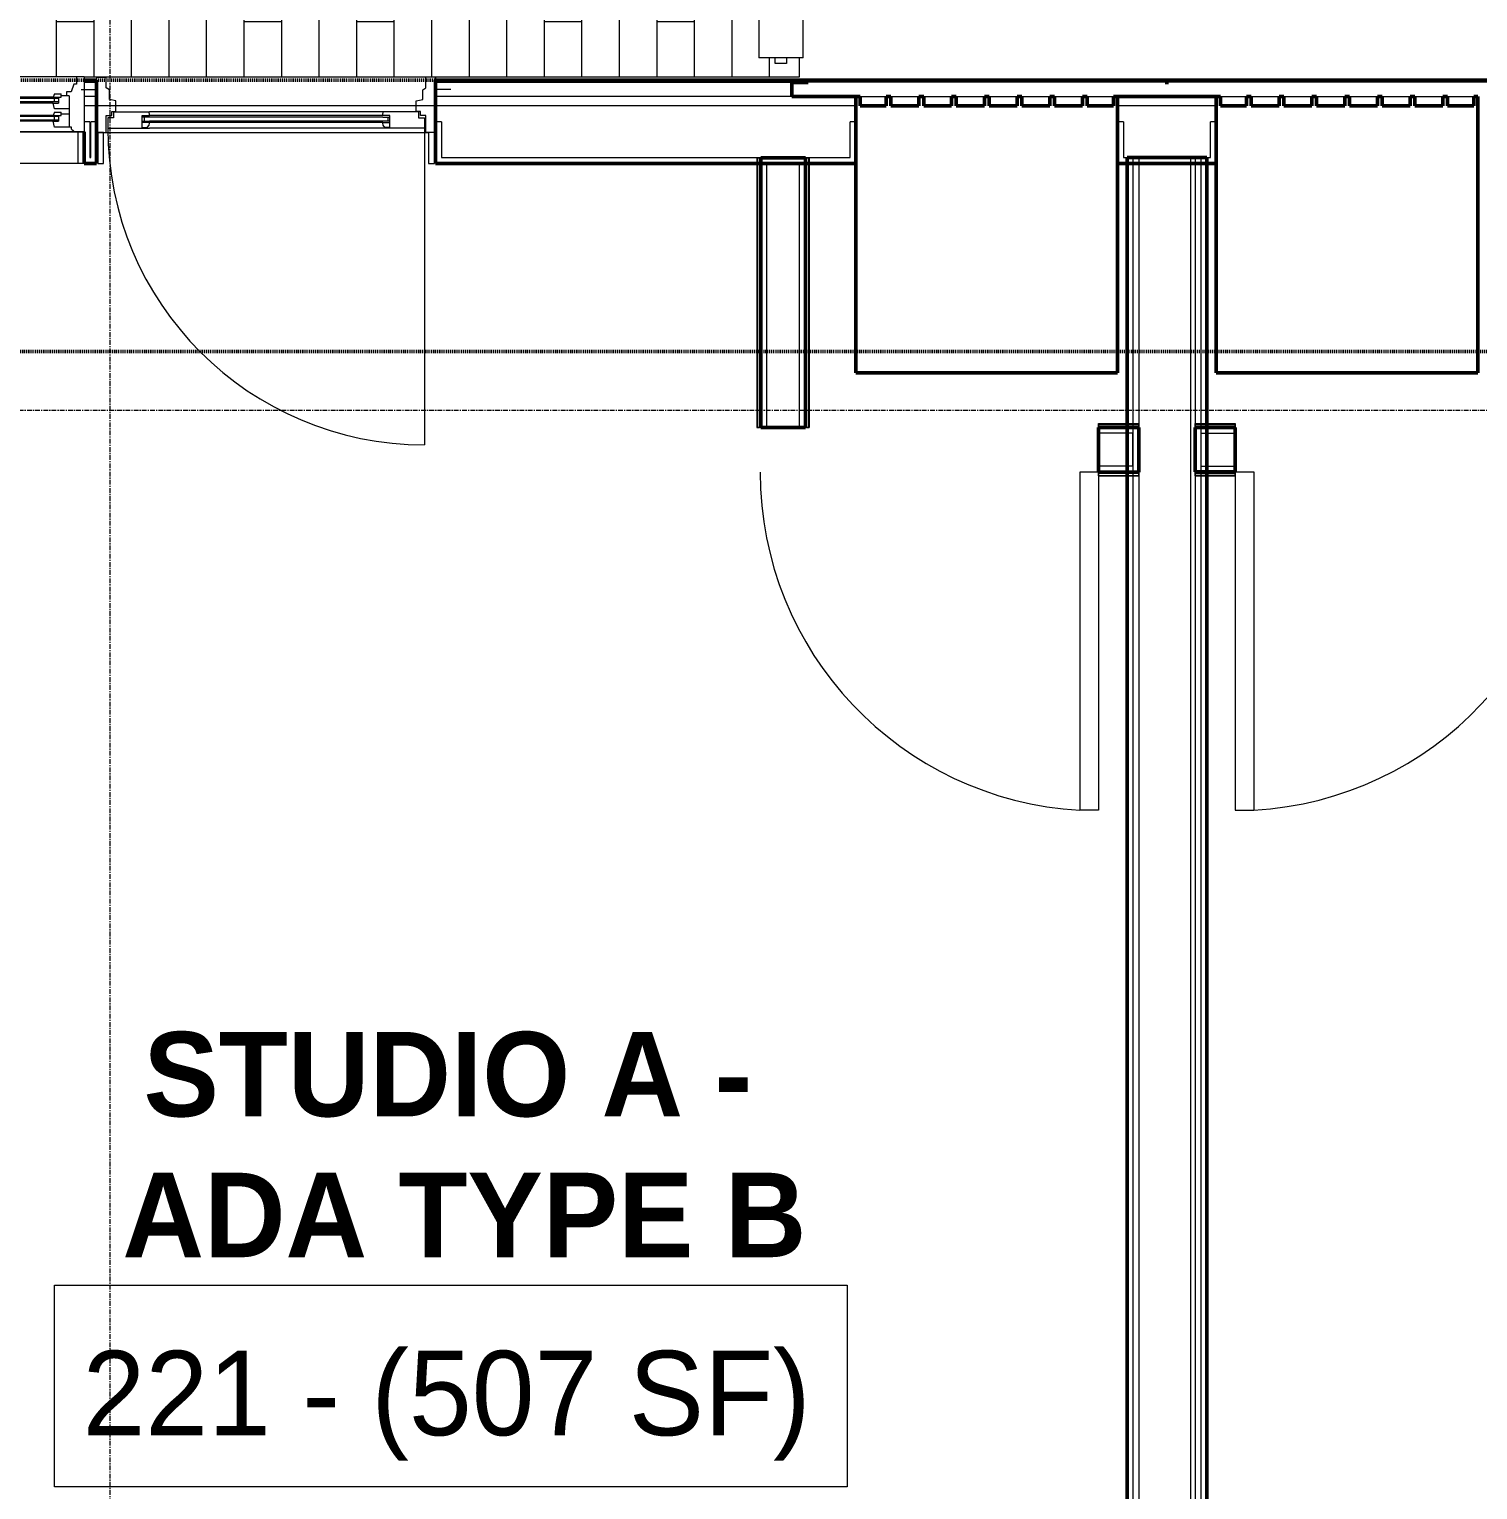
# Model space of a CAD drawing. Header units: inches. Extents: x -4235 to -464, y 9767 to 12344.
# Drawn here: x -2836 to -2681.6, y 10701.2 to 10856.8 of the extents above; entities that cross this region are included whole.
import ezdxf

# ---------------------------------------------------------------- set-up
doc = ezdxf.new("R2010")
doc.units = ezdxf.units.IN
doc.header["$MEASUREMENT"] = 0
doc.linetypes.add('Dash 1_16_', pattern=[0.125, 0.0625, -0.0625])
doc.linetypes.add('Grid Line 1_2_', pattern=[0.875, 0.5, -0.125, 0.125, -0.125])
for name, color, linetype, lineweight in [('0-1', 7, 'Continuous', 5), ('0-2', 254, 'Continuous', 9), ('A-AREA-IDEN', 2, 'Continuous', 9), ('A-DOOR-1', 7, 'Continuous', 9), ('A-DOOR-2', 130, 'Continuous', 20), ('A-DOOR-4', 31, 'Continuous', 9), ('A-DOOR-5', 31, 'Continuous', 20), ('A-DOOR-FRAM', 31, 'Continuous', 20), ('A-DOOR-FRAM-2', 31, 'Continuous', 9), ('A-DOOR-GLAZ', 31, 'Continuous', 9), ('A-FLOR-4', 192, 'Continuous', 9), ('A-FLOR-HRAL', 11, 'Continuous', 9), ('A-FLOR-PATT-1', 9, 'Continuous', 9), ('A-GENM', 5, 'Continuous', 9), ('A-GENM-5', 5, 'Continuous', 50), ('A-GLAZ-1', 151, 'Continuous', 9), ('A-GLAZ-2', 151, 'Continuous', 20), ('A-GLAZ-3', 151, 'Continuous', 50), ('A-WALL', 113, 'Continuous', 13), ('A-WALL-1', 250, 'Continuous', 50), ('A-WALL-2', 50, 'Continuous', 13), ('A-WALL-3', 10, 'Continuous', 9), ('A-WALL-4', 254, 'Continuous', 9), ('A-WALL-5', 7, 'Continuous', 9), ('A-WALL-6', 113, 'Continuous', 9), ('A-WALL-7', 113, 'Continuous', 50), ('C-PROP-LINE-1', 91, 'Dash 1_16_', 50), ('I-WALL-1', 250, 'Continuous', 50), ('I-WALL-2', 10, 'Continuous', 9), ('I-WALL-3', 254, 'Continuous', 9), ('S-GRID-1', 1, 'Grid Line 1_2_', 9)]:
    doc.layers.add(name, color=color, linetype=linetype, lineweight=lineweight)
doc.styles.add('Century Gothic', font='ufonts.com_century-gothic.ttf', dxfattribs={"height": 9})
doc.styles.add('Century Gothic_B', font='GOTHICB.TTF', dxfattribs={"height": 9})

# ---------------------------------------------------------------- blocks, each defined once
blk = doc.blocks.new('Basic Wall _ INT - W4BØF - _5_8 GYP - 2X4 WOOD_BATT_ - 5_8 GYP_ - ___-2688591-BACKGROUND - 2ND FLOOR')
at = {"layer": 'A-WALL-3'}
for p, q in [((-2753.23, 10843.13), (-2753.25, 10843.13)), ((-2753.25, 10842.51), (-2753.25, 10843.13)), ((-2753.05, 10843.13), (-2753.11, 10843.13)), ((-2752.9, 10843.13), (-2753.04, 10843.13)), ((-2752.84, 10843.13), (-2752.9, 10843.13)), ((-2752.9, 10843.13), (-2752.9, 10842.51))]:
    blk.add_line(p, q, dxfattribs=at)
at = {"layer": 'A-WALL-4'}
for p, q in [((-2753.25, 10843.13), (-2753.21, 10843.13)), ((-2753.21, 10843.13), (-2753.19, 10843.13)), ((-2753.19, 10843.13), (-2753.12, 10843.13)), ((-2753.12, 10842.51), (-2753.12, 10843.13)), ((-2753.12, 10843.13), (-2753.1, 10843.13)), ((-2753.1, 10843.13), (-2752.96, 10843.13)), ((-2752.96, 10843.13), (-2752.84, 10843.13)), ((-2752.84, 10843.13), (-2752.84, 10842.51)), ((-2753.25, 10814.39), (-2753.25, 10842.51)), ((-2752.9, 10842.51), (-2752.9, 10814.39)), ((-2753.25, 10814.39), (-2753.23, 10814.39)), ((-2753.11, 10814.39), (-2753.05, 10814.39)), ((-2753.04, 10814.39), (-2752.9, 10814.39)), ((-2752.9, 10814.39), (-2752.84, 10814.39))]:
    blk.add_line(p, q, dxfattribs=at)
at = {"layer": 'A-WALL-5'}
for p, q in [((-2753.12, 10814.39), (-2753.12, 10842.51)), ((-2752.84, 10842.51), (-2752.84, 10814.39)), ((-2753.21, 10814.39), (-2753.25, 10814.39)), ((-2753.12, 10814.39), (-2753.21, 10814.39)), ((-2752.84, 10814.39), (-2753.12, 10814.39))]:
    blk.add_line(p, q, dxfattribs=at)
blk = doc.blocks.new('Basic Wall _ INT - W4BØF - _5_8 GYP - 2X4 WOOD_BATT_ - 5_8 GYP_ - ___-2688592-BACKGROUND - 2ND FLOOR')
at = {"layer": 'A-WALL-3'}
for p, q in [((-2758.35, 10843.13), (-2758.41, 10843.13)), ((-2758.21, 10843.13), (-2758.35, 10843.13)), ((-2758.35, 10843.13), (-2758.35, 10842.51)), ((-2758.14, 10843.13), (-2758.2, 10843.13)), ((-2758, 10843.13), (-2758.02, 10843.13)), ((-2758, 10842.51), (-2758, 10843.13))]:
    blk.add_line(p, q, dxfattribs=at)
at = {"layer": 'A-WALL-4'}
for p, q in [((-2758.41, 10843.13), (-2758.12, 10843.13)), ((-2758.41, 10843.13), (-2758.41, 10842.51)), ((-2758.12, 10843.13), (-2758.12, 10842.51)), ((-2758.12, 10843.13), (-2758.04, 10843.13)), ((-2758.04, 10843.13), (-2758, 10843.13)), ((-2758.35, 10842.51), (-2758.35, 10814.39)), ((-2758, 10814.39), (-2758, 10842.51)), ((-2758.41, 10814.39), (-2758.35, 10814.39)), ((-2758.35, 10814.39), (-2758.21, 10814.39)), ((-2758.2, 10814.39), (-2758.14, 10814.39)), ((-2758.02, 10814.39), (-2758, 10814.39))]:
    blk.add_line(p, q, dxfattribs=at)
at = {"layer": 'A-WALL-5'}
for p, q in [((-2758.41, 10842.51), (-2758.41, 10814.39)), ((-2758.12, 10842.51), (-2758.12, 10814.39)), ((-2758.12, 10814.39), (-2758.41, 10814.39)), ((-2758.04, 10814.39), (-2758.12, 10814.39)), ((-2758, 10814.39), (-2758.04, 10814.39))]:
    blk.add_line(p, q, dxfattribs=at)
blk = doc.blocks.new('Basic Wall _ INT - W4BØF - _5_8 GYP - 2X4 WOOD_BATT_ - 5_8 GYP_ - ___-2688594-BACKGROUND - 2ND FLOOR')
at = {"layer": 'A-WALL-3'}
for p, q in [((-2718.38, 10809.64), (-2718.95, 10809.64)), ((-2718.95, 10809.29), (-2718.38, 10809.29)), ((-2717.72, 10809.64), (-2718.35, 10809.64)), ((-2718.35, 10809.29), (-2717.72, 10809.29)), ((-2717.72, 10809.64), (-2717.72, 10809.6)), ((-2717.72, 10809.62), (-2717.72, 10809.64)), ((-2717.72, 10809.6), (-2717.72, 10809.52)), ((-2717.72, 10809.52), (-2717.72, 10809.23)), ((-2717.72, 10809.44), (-2717.72, 10809.5)), ((-2717.72, 10809.29), (-2717.72, 10809.44)), ((-2717.72, 10809.23), (-2717.72, 10809.29))]:
    blk.add_line(p, q, dxfattribs=at)
at = {"layer": 'A-WALL-4'}
for p, q in [((-2722, 10809.64), (-2722, 10809.62)), ((-2718.97, 10809.64), (-2722, 10809.64)), ((-2722, 10809.5), (-2722, 10809.44)), ((-2722, 10809.44), (-2722, 10809.29)), ((-2722, 10809.29), (-2722, 10809.23)), ((-2722, 10809.29), (-2718.97, 10809.29)), ((-2718.95, 10809.52), (-2718.38, 10809.52)), ((-2718.95, 10809.23), (-2718.38, 10809.23)), ((-2718.35, 10809.52), (-2717.72, 10809.52)), ((-2718.35, 10809.23), (-2717.72, 10809.23))]:
    blk.add_line(p, q, dxfattribs=at)
at = {"layer": 'A-WALL-5'}
for p, q in [((-2722, 10809.6), (-2722, 10809.64)), ((-2722, 10809.52), (-2722, 10809.6)), ((-2722, 10809.52), (-2718.97, 10809.52)), ((-2722, 10809.23), (-2722, 10809.52)), ((-2722, 10809.23), (-2718.97, 10809.23))]:
    blk.add_line(p, q, dxfattribs=at)
blk = doc.blocks.new('Basic Wall _ INT - W4BØF - _5_8 GYP - 2X4 WOOD_BATT_ - 5_8 GYP_ - ___-2688593-BACKGROUND - 2ND FLOOR')
at = {"layer": 'A-WALL-3'}
for p, q in [((-2718.95, 10814.74), (-2718.38, 10814.74)), ((-2718.38, 10814.39), (-2718.95, 10814.39)), ((-2718.35, 10814.74), (-2717.72, 10814.74)), ((-2717.72, 10814.39), (-2718.35, 10814.39)), ((-2717.72, 10814.74), (-2717.72, 10814.81)), ((-2717.72, 10814.81), (-2717.72, 10814.52)), ((-2717.72, 10814.6), (-2717.72, 10814.74)), ((-2717.72, 10814.53), (-2717.72, 10814.59)), ((-2717.72, 10814.52), (-2717.72, 10814.44)), ((-2717.72, 10814.44), (-2717.72, 10814.39)), ((-2717.72, 10814.39), (-2717.72, 10814.42))]:
    blk.add_line(p, q, dxfattribs=at)
at = {"layer": 'A-WALL-4'}
for p, q in [((-2722, 10814.81), (-2722, 10814.74)), ((-2722, 10814.74), (-2722, 10814.6)), ((-2722, 10814.74), (-2718.97, 10814.74)), ((-2722, 10814.59), (-2722, 10814.53)), ((-2722, 10814.42), (-2722, 10814.39)), ((-2718.97, 10814.39), (-2722, 10814.39)), ((-2718.95, 10814.81), (-2718.38, 10814.81)), ((-2718.38, 10814.52), (-2718.95, 10814.52)), ((-2718.35, 10814.81), (-2717.72, 10814.81)), ((-2717.72, 10814.52), (-2718.35, 10814.52))]:
    blk.add_line(p, q, dxfattribs=at)
at = {"layer": 'A-WALL-5'}
for p, q in [((-2722, 10814.52), (-2722, 10814.81)), ((-2722, 10814.81), (-2718.97, 10814.81)), ((-2718.97, 10814.52), (-2722, 10814.52)), ((-2722, 10814.44), (-2722, 10814.52)), ((-2722, 10814.39), (-2722, 10814.44))]:
    blk.add_line(p, q, dxfattribs=at)
blk = doc.blocks.new('SWING - SINGLE - FLUSH - 36_ x 80_ - OFFSET PIVOT DOOR AT MAGIC PAK AND WASHER_DRYER-3199415-BACKGROUND - 2ND FLOOR')
at = {"layer": 'A-DOOR-1'}
blk.add_arc((18, -2.38), 36.07, 180, 266.8211, dxfattribs=at)
at = {"layer": 'A-DOOR-2'}
for p, q in [((16, -2.38), (16, -38.39)), ((18, -2.38), (16, -2.38)), ((18, -2.38), (18, -38.39)), ((18, -38.39), (16, -38.39))]:
    blk.add_line(p, q, dxfattribs=at)
blk = doc.blocks.new('Basic Wall _ INT - W4BØF - _5_8 GYP - 2X4 WOOD_BATT_ - 5_8 GYP_ - ___-2688600-BACKGROUND - 2ND FLOOR')
at = {"layer": 'A-WALL-3'}
for p, q in [((-2711.72, 10809.65), (-2711.72, 10809.62)), ((-2711.72, 10809.6), (-2711.72, 10809.65)), ((-2711.1, 10809.65), (-2711.72, 10809.65)), ((-2711.72, 10809.52), (-2711.72, 10809.6)), ((-2711.72, 10809.23), (-2711.72, 10809.52)), ((-2711.72, 10809.51), (-2711.72, 10809.44)), ((-2711.72, 10809.44), (-2711.72, 10809.3)), ((-2711.72, 10809.3), (-2711.72, 10809.23)), ((-2711.72, 10809.3), (-2711.1, 10809.3)), ((-2710.5, 10809.65), (-2711.06, 10809.65)), ((-2711.06, 10809.3), (-2710.5, 10809.3))]:
    blk.add_line(p, q, dxfattribs=at)
at = {"layer": 'A-WALL-4'}
for p, q in [((-2711.72, 10809.52), (-2711.1, 10809.52)), ((-2711.72, 10809.23), (-2711.1, 10809.23)), ((-2711.06, 10809.52), (-2710.5, 10809.52)), ((-2711.06, 10809.23), (-2710.5, 10809.23)), ((-2707.45, 10809.65), (-2710.47, 10809.65)), ((-2710.47, 10809.3), (-2707.45, 10809.3)), ((-2707.45, 10809.62), (-2707.45, 10809.65)), ((-2707.45, 10809.44), (-2707.45, 10809.51)), ((-2707.45, 10809.3), (-2707.45, 10809.44)), ((-2707.45, 10809.23), (-2707.45, 10809.3))]:
    blk.add_line(p, q, dxfattribs=at)
at = {"layer": 'A-WALL-5'}
for p, q in [((-2710.47, 10809.52), (-2707.45, 10809.52)), ((-2710.47, 10809.23), (-2707.45, 10809.23)), ((-2707.45, 10809.65), (-2707.45, 10809.6)), ((-2707.45, 10809.6), (-2707.45, 10809.52)), ((-2707.45, 10809.52), (-2707.45, 10809.23))]:
    blk.add_line(p, q, dxfattribs=at)
blk = doc.blocks.new('Basic Wall _ INT - W4BØF - _5_8 GYP - 2X4 WOOD_BATT_ - 5_8 GYP_ - ___-2688599-BACKGROUND - 2ND FLOOR')
at = {"layer": 'A-WALL-3'}
for p, q in [((-2711.72, 10814.52), (-2711.72, 10814.81)), ((-2711.72, 10814.81), (-2711.72, 10814.75)), ((-2711.72, 10814.75), (-2711.72, 10814.6)), ((-2711.72, 10814.75), (-2711.1, 10814.75)), ((-2711.72, 10814.6), (-2711.72, 10814.54)), ((-2711.72, 10814.44), (-2711.72, 10814.52)), ((-2711.72, 10814.4), (-2711.72, 10814.44)), ((-2711.72, 10814.42), (-2711.72, 10814.4)), ((-2711.1, 10814.4), (-2711.72, 10814.4)), ((-2711.07, 10814.75), (-2710.49, 10814.75)), ((-2710.49, 10814.4), (-2711.07, 10814.4))]:
    blk.add_line(p, q, dxfattribs=at)
at = {"layer": 'A-WALL-4'}
for p, q in [((-2711.72, 10814.81), (-2711.1, 10814.81)), ((-2711.1, 10814.52), (-2711.72, 10814.52)), ((-2711.07, 10814.81), (-2710.49, 10814.81)), ((-2710.49, 10814.52), (-2711.07, 10814.52)), ((-2710.47, 10814.75), (-2707.45, 10814.75)), ((-2707.45, 10814.4), (-2710.47, 10814.4)), ((-2707.45, 10814.75), (-2707.45, 10814.81)), ((-2707.45, 10814.6), (-2707.45, 10814.75)), ((-2707.45, 10814.54), (-2707.45, 10814.6)), ((-2707.45, 10814.4), (-2707.45, 10814.42))]:
    blk.add_line(p, q, dxfattribs=at)
at = {"layer": 'A-WALL-5'}
for p, q in [((-2710.47, 10814.81), (-2707.45, 10814.81)), ((-2707.45, 10814.52), (-2710.47, 10814.52)), ((-2707.45, 10814.81), (-2707.45, 10814.52)), ((-2707.45, 10814.52), (-2707.45, 10814.44)), ((-2707.45, 10814.44), (-2707.45, 10814.4))]:
    blk.add_line(p, q, dxfattribs=at)
blk = doc.blocks.new('SWING - SINGLE - FLUSH - 36_ x 80_ - OFFSET PIVOT DOOR AT MAGIC PAK AND WASHER_DRYER-3199414-BACKGROUND - 2ND FLOOR')
at = {"layer": 'A-DOOR-1'}
blk.add_arc((18, 2.37), 36.07, 93.1789, 180, dxfattribs=at)
at = {"layer": 'A-DOOR-2'}
for p, q in [((16, 2.37), (16, 38.39)), ((18, 38.39), (16, 38.39)), ((18, 2.37), (18, 38.39)), ((18, 2.37), (16, 2.37))]:
    blk.add_line(p, q, dxfattribs=at)
blk = doc.blocks.new('CTR - 1st Phase - Unit Layouts_rvt-1-BACKGROUND - 2ND FLOOR')
at = {"layer": 'A-WALL-1'}
for p, q in [((-2758, 10843.13), (-2758, 10814.39)), ((-2757.37, 10843.13), (-2758, 10843.13)), ((-2753.87, 10843.13), (-2757.37, 10843.13)), ((-2753.25, 10843.13), (-2753.87, 10843.13)), ((-2753.25, 10814.39), (-2753.25, 10843.13)), ((-2758, 10814.39), (-2753.25, 10814.39)), ((-2717.72, 10814.39), (-2722, 10814.39)), ((-2722, 10814.39), (-2722, 10809.64)), ((-2717.72, 10813.77), (-2717.72, 10814.39)), ((-2717.72, 10810.27), (-2717.72, 10813.77)), ((-2707.45, 10814.4), (-2711.72, 10814.4)), ((-2711.72, 10814.4), (-2711.72, 10813.77)), ((-2711.72, 10813.77), (-2711.72, 10810.27)), ((-2707.45, 10809.65), (-2707.45, 10814.4)), ((-2722, 10809.64), (-2717.72, 10809.64)), ((-2717.72, 10809.64), (-2717.72, 10810.27)), ((-2711.72, 10810.27), (-2711.72, 10809.65)), ((-2711.72, 10809.65), (-2707.45, 10809.65))]:
    blk.add_line(p, q, dxfattribs=at)
at = {"layer": 'A-WALL-2'}
for p, q in [((-2757.37, 10814.39), (-2757.37, 10842.51)), ((-2753.87, 10842.51), (-2757.37, 10842.51)), ((-2753.87, 10814.39), (-2753.87, 10842.51)), ((-2718.35, 10813.77), (-2722, 10813.77)), ((-2718.35, 10810.27), (-2718.35, 10813.77)), ((-2711.1, 10813.77), (-2711.1, 10810.27)), ((-2711.1, 10813.77), (-2707.45, 10813.77)), ((-2718.35, 10810.27), (-2722, 10810.27)), ((-2711.1, 10810.27), (-2707.45, 10810.27))]:
    blk.add_line(p, q, dxfattribs=at)
at = {"layer": 'A-WALL-3'}
for p, q in [((-2758, 10843.13), (-2758, 10842.51)), ((-2758, 10843.13), (-2753.25, 10843.13)), ((-2753.25, 10842.51), (-2753.25, 10843.13)), ((-2758, 10842.51), (-2758, 10814.39)), ((-2753.25, 10814.39), (-2753.25, 10842.51)), ((-2718.97, 10814.39), (-2722, 10814.39)), ((-2718.38, 10814.39), (-2718.95, 10814.39)), ((-2717.72, 10814.39), (-2718.35, 10814.39)), ((-2717.72, 10814.39), (-2717.72, 10809.64)), ((-2711.1, 10814.4), (-2711.72, 10814.4)), ((-2711.72, 10809.65), (-2711.72, 10814.4)), ((-2710.49, 10814.4), (-2711.07, 10814.4)), ((-2707.45, 10814.4), (-2710.47, 10814.4)), ((-2722, 10809.64), (-2718.97, 10809.64)), ((-2718.95, 10809.64), (-2718.38, 10809.64)), ((-2718.35, 10809.64), (-2717.72, 10809.64)), ((-2711.72, 10809.65), (-2711.1, 10809.65)), ((-2711.06, 10809.65), (-2710.5, 10809.65)), ((-2710.47, 10809.65), (-2707.45, 10809.65))]:
    blk.add_line(p, q, dxfattribs=at)
at = {"layer": 'A-WALL-4'}
for p, q in [((-2753.25, 10814.39), (-2758, 10814.39)), ((-2722, 10809.64), (-2722, 10814.39)), ((-2707.45, 10814.4), (-2707.45, 10809.65))]:
    blk.add_line(p, q, dxfattribs=at)
at = {"layer": '0-2'}
for name, p in [('Basic Wall _ INT - W4BØF - _5_8 GYP - 2X4 WOOD_BATT_ - 5_8 GYP_ - ___-2688592-BACKGROUND - 2ND FLOOR', (0, 0)), ('Basic Wall _ INT - W4BØF - _5_8 GYP - 2X4 WOOD_BATT_ - 5_8 GYP_ - ___-2688591-BACKGROUND - 2ND FLOOR', (0, 0)), ('Basic Wall _ INT - W4BØF - _5_8 GYP - 2X4 WOOD_BATT_ - 5_8 GYP_ - ___-2688593-BACKGROUND - 2ND FLOOR', (0, 0)), ('Basic Wall _ INT - W4BØF - _5_8 GYP - 2X4 WOOD_BATT_ - 5_8 GYP_ - ___-2688599-BACKGROUND - 2ND FLOOR', (0, 0)), ('SWING - SINGLE - FLUSH - 36_ x 80_ - OFFSET PIVOT DOOR AT MAGIC PAK AND WASHER_DRYER-3199415-BACKGROUND - 2ND FLOOR', (-2740, 10812.02)), ('Basic Wall _ INT - W4BØF - _5_8 GYP - 2X4 WOOD_BATT_ - 5_8 GYP_ - ___-2688594-BACKGROUND - 2ND FLOOR', (0, 0)), ('Basic Wall _ INT - W4BØF - _5_8 GYP - 2X4 WOOD_BATT_ - 5_8 GYP_ - ___-2688600-BACKGROUND - 2ND FLOOR', (0, 0))]:
    blk.add_blockref(name, p, dxfattribs=at)
at = {"layer": '0-2', "rotation": 180}
blk.add_blockref('SWING - SINGLE - FLUSH - 36_ x 80_ - OFFSET PIVOT DOOR AT MAGIC PAK AND WASHER_DRYER-3199414-BACKGROUND - 2ND FLOOR', (-2689.45, 10812.02), dxfattribs=at)
blk = doc.blocks.new('CTR - 1st Phase - Common Walls_rvt-1-BACKGROUND - 2ND FLOOR')
at = {"layer": 'A-WALL-2'}
for p, q in [((-2718.35, 10843.14), (-2718.35, 10476.16)), ((-2717.72, 10843.14), (-2717.72, 10476.16)), ((-2712.22, 10843.14), (-2712.22, 10476.16)), ((-2711.72, 10843.14), (-2711.72, 10476.16)), ((-2711.1, 10843.14), (-2711.1, 10476.16))]:
    blk.add_line(p, q, dxfattribs=at)
at = {"layer": 'I-WALL-1'}
for p, q in [((-2710.47, 10843.14), (-2718.97, 10843.14)), ((-2718.97, 10843.14), (-2718.97, 10476.16)), ((-2710.47, 10476.16), (-2710.47, 10843.14))]:
    blk.add_line(p, q, dxfattribs=at)
at = {"layer": 'I-WALL-2'}
for p, q in [((-2718.97, 10843.14), (-2710.47, 10843.14)), ((-2718.97, 10843.14), (-2718.97, 10842.51)), ((-2710.47, 10842.51), (-2710.47, 10843.11)), ((-2718.97, 10814.81), (-2718.97, 10814.72)), ((-2718.97, 10814.69), (-2718.97, 10814.62)), ((-2718.97, 10814.39), (-2718.97, 10809.64)), ((-2710.47, 10814.69), (-2710.47, 10814.78)), ((-2710.47, 10814.6), (-2710.47, 10814.66)), ((-2710.47, 10809.65), (-2710.47, 10814.4)), ((-2718.97, 10809.44), (-2718.97, 10809.37)), ((-2718.97, 10809.35), (-2718.97, 10809.26)), ((-2710.47, 10809.35), (-2710.47, 10809.42)), ((-2710.47, 10809.23), (-2710.47, 10809.32))]:
    blk.add_line(p, q, dxfattribs=at)
at = {"layer": 'I-WALL-3'}
for p, q in [((-2718.97, 10842.51), (-2718.97, 10814.81)), ((-2710.47, 10814.81), (-2710.47, 10842.51)), ((-2718.97, 10809.23), (-2718.97, 10476.16)), ((-2710.47, 10476.16), (-2710.47, 10809.23))]:
    blk.add_line(p, q, dxfattribs=at)
blk = doc.blocks.new('Door-Inswing-Andersen-400_Series-Single - 3_ 0-1_8_ x custom height - 2ND FLOOR-V187-BACKGROUND - 2ND FLOOR')
at = {"layer": 'A-DOOR-4'}
blk.add_line((16.87, -0.66), (16.87, -34.41), dxfattribs=at)
blk.add_arc((16.87, -0.66), 33.75, 180, 270, dxfattribs=at)
at = {"layer": 'A-DOOR-5'}
for p, q in [((-16.26, 0.42), (-16.87, 0.41)), ((-16.87, 0.41), (-16.87, -0.66)), ((-16.26, 1.06), (-16.26, 0.42)), ((-16.26, 1.06), (-12.44, 1.06)), ((-13.19, 0.66), (-12.44, 0.66)), ((-13.19, -0.66), (-13.19, 0.66)), ((-12.44, 0.75), (-12.47, 1.06)), ((12.44, 1.06), (-12.44, 1.06)), ((-12.44, 0.66), (-12.44, 0.75)), ((16.26, 1.06), (12.44, 1.06)), ((12.44, 0.75), (12.47, 1.06)), ((12.44, 0.66), (12.44, 0.75)), ((13.19, 0.66), (12.44, 0.66)), ((13.19, -0.66), (13.19, 0.66)), ((16.26, 1.06), (16.26, 0.42)), ((16.26, 0.42), (16.87, 0.41)), ((16.87, 0.41), (16.87, -0.66)), ((-16.87, -0.66), (-12.44, -0.66)), ((-12.44, -0.09), (-13.19, -0.09)), ((-13.19, -0.59), (-12.67, -0.59)), ((-13.19, -0.66), (-13.19, -0.59)), ((-12.67, -0.59), (-12.47, -0.34)), ((-12.47, -0.34), (-12.44, -0.16)), ((-12.44, -0.16), (-12.44, -0.09)), ((12.44, -0.66), (-12.44, -0.66)), ((12.44, -0.09), (13.19, -0.09)), ((12.44, -0.16), (12.44, -0.09)), ((12.47, -0.34), (12.44, -0.16)), ((16.87, -0.66), (12.44, -0.66)), ((12.67, -0.59), (12.47, -0.34)), ((13.19, -0.59), (12.67, -0.59)), ((13.19, -0.66), (13.19, -0.59))]:
    blk.add_line(p, q, dxfattribs=at)
at = {"layer": 'A-DOOR-FRAM'}
for p, q in [((-18.06, 4.8), (-18.06, 4.44)), ((-18.06, 4.75), (-18.06, -1.13)), ((-18.06, 4.75), (-17.03, 4.75)), ((-17.03, 3.63), (-17.03, 4.75)), ((17.03, 3.63), (17.03, 4.75)), ((18.06, 4.75), (17.03, 4.75)), ((18.06, 4.44), (18.06, 4.8)), ((18.06, 4.75), (18.06, -1.13)), ((-19.69, 3.44), (-18.06, 3.44)), ((-18.06, 4.44), (-18.06, -1.13)), ((-16.69, 3.39), (-17.03, 3.63)), ((-16.69, 2.39), (-16.69, 3.39)), ((16.69, 3.39), (17.03, 3.63)), ((16.69, 2.39), (16.69, 3.39)), ((18.06, -1.13), (18.06, 4.44)), ((19.69, 3.44), (18.06, 3.44)), ((-16, 2.23), (-16.69, 2.39)), ((-16, 1.09), (-16, 2.23)), ((16, 2.23), (16.69, 2.39)), ((16, 1.09), (16, 2.23)), ((-17.03, 0.66), (-16.45, 0.66)), ((-17.03, -1.13), (-17.03, 0.66)), ((-16.45, 0.66), (-16.45, 1.09)), ((-16.45, 1.09), (-16, 1.09)), ((16.45, 1.09), (16, 1.09)), ((16.45, 0.66), (16.45, 1.09)), ((17.03, 0.66), (16.45, 0.66)), ((17.03, -1.13), (17.03, 0.66)), ((-18.06, -1.13), (-17.94, -1.13)), ((-17.69, -1.13), (-18.06, -1.13)), ((-18.06, -1.13), (-17.03, -1.13)), ((-17.31, -1.13), (17.31, -1.13)), ((18.06, -1.13), (17.03, -1.13)), ((17.94, -1.13), (18.06, -1.13))]:
    blk.add_line(p, q, dxfattribs=at)
at = {"layer": 'A-DOOR-FRAM-2'}
for p, q in [((-17.31, -1.13), (-17.94, -1.13)), ((-17.94, -1.13), (-17.94, -4.44)), ((-17.31, -4.44), (-17.31, -1.13)), ((17.94, -1.13), (17.31, -1.13)), ((17.31, -1.13), (17.31, -4.44)), ((17.94, -4.44), (17.94, -1.13)), ((-17.94, -4.44), (-17.31, -4.44)), ((17.31, -4.44), (17.94, -4.44))]:
    blk.add_line(p, q, dxfattribs=at)
at = {"layer": 'A-DOOR-GLAZ'}
for p, q in [((-12.44, 0.5), (-13.19, 0.5)), ((-13.19, 0.06), (-12.44, 0.06)), ((-12.98, 0.5), (-12.98, 0.06)), ((12.44, 0.66), (-12.44, 0.66)), ((12.44, 0.5), (-12.44, 0.5)), ((12.44, 0.06), (-12.44, 0.06)), ((12.44, 0.5), (13.19, 0.5)), ((13.19, 0.06), (12.44, 0.06)), ((12.98, 0.5), (12.98, 0.06)), ((12.44, -0.09), (-12.44, -0.09))]:
    blk.add_line(p, q, dxfattribs=at)
blk = doc.blocks.new('Window-Double_Hung-Andersen-400_Series-Tilt_Wash - DOUBLE HUNG - REVERSE COTTAGE - 2ND FLOOR-2888466-BACKGROUND - 2ND FLOOR')
at = {"layer": 'A-GLAZ-1'}
for p, q in [((-19.01, 2.44), (-19.01, 3.94)), ((-19.01, 3.94), (-18.95, 3.94)), ((-18.95, 4.44), (18.95, 4.44)), ((-18.95, 1.06), (-18.95, 4.44)), ((-18.32, 1.06), (-18.32, 4.44)), ((18.32, 1.06), (18.32, 4.44)), ((18.95, 4.44), (18.95, 1.06)), ((18.95, 3.94), (19.01, 3.94)), ((19.01, 3.94), (19.01, 2.44)), ((-18.95, 2.44), (-19.01, 2.44)), ((19.01, 2.44), (18.95, 2.44)), ((18.95, 1.06), (-18.95, 1.06)), ((-16.29, -0.19), (-15.7, -0.19)), ((-16.29, -0.56), (-15.7, -0.56)), ((-15.82, -0.56), (-15.82, -0.19)), ((-15.7, -0.06), (15.7, -0.06)), ((-15.7, -0.19), (15.7, -0.19)), ((-15.7, -0.56), (15.7, -0.56)), ((-15.7, -0.69), (15.7, -0.69)), ((16.29, -0.19), (15.7, -0.19)), ((16.29, -0.56), (15.7, -0.56)), ((15.82, -0.56), (15.82, -0.19)), ((-16.29, -2.13), (-15.7, -2.13)), ((-16.29, -2.5), (-15.7, -2.5)), ((-15.82, -2.5), (-15.82, -2.13)), ((-15.7, -2), (15.7, -2)), ((-15.7, -2.13), (15.7, -2.13)), ((-15.7, -2.5), (15.7, -2.5)), ((-15.7, -2.63), (15.7, -2.63)), ((16.29, -2.13), (15.7, -2.13)), ((16.29, -2.5), (15.7, -2.5)), ((15.82, -2.5), (15.82, -2.13))]:
    blk.add_line(p, q, dxfattribs=at)
at = {"layer": 'A-GLAZ-2'}
for p, q in [((-19.01, 1.06), (19.01, 1.06)), ((-19.01, -4.81), (-19.01, 1.06)), ((-17.67, 0.78), (-18, 1.06)), ((-17.67, 0.78), (-17.67, 0.56)), ((-17.67, 0.56), (-15.86, 0.56)), ((-17.42, -2.75), (-17.42, 0.56)), ((-15.86, 0.56), (-15.7, -0.06)), ((15.86, 0.56), (15.7, -0.06)), ((17.67, 0.56), (15.86, 0.56)), ((17.42, -2.75), (17.42, 0.56)), ((17.67, 0.78), (18, 1.06)), ((17.67, 0.78), (17.67, 0.56)), ((19.01, 1.06), (19.01, -4.81)), ((-17.42, -0.81), (-16.57, -0.81)), ((-17.42, -1.38), (-15.86, -1.38)), ((-16.57, -0.69), (-16.57, -1.03)), ((-15.7, -0.69), (-16.57, -0.69)), ((-15.86, -1.03), (-16.57, -1.03)), ((-16.29, -0.69), (-16.29, -0.06)), ((-15.7, -0.06), (-16.29, -0.06)), ((-15.86, -1.03), (-15.7, -0.69)), ((-15.86, -1.38), (-15.7, -2)), ((15.7, -0.06), (16.29, -0.06)), ((15.86, -1.03), (15.7, -0.69)), ((15.7, -0.69), (16.57, -0.69)), ((15.86, -1.38), (15.7, -2)), ((15.86, -1.03), (16.57, -1.03)), ((17.42, -1.38), (15.86, -1.38)), ((16.29, -0.69), (16.29, -0.06)), ((16.57, -0.69), (16.57, -1.03)), ((17.42, -0.81), (16.57, -0.81)), ((-17.42, -2.75), (-16.57, -2.75)), ((-17.14, -3.19), (-17.14, -2.75)), ((-16.57, -2.63), (-16.57, -2.97)), ((-15.7, -2.63), (-16.57, -2.63)), ((-15.86, -2.97), (-16.57, -2.97)), ((-16.29, -2.63), (-16.29, -2)), ((-15.7, -2), (-16.29, -2)), ((-15.86, -2.97), (-15.7, -2.63)), ((15.7, -2), (16.29, -2)), ((15.86, -2.97), (15.7, -2.63)), ((15.7, -2.63), (16.57, -2.63)), ((15.86, -2.97), (16.57, -2.97)), ((16.29, -2.63), (16.29, -2)), ((16.57, -2.63), (16.57, -2.97)), ((17.42, -2.75), (16.57, -2.75)), ((17.14, -3.19), (17.14, -2.75)), ((-19.01, -3.44), (-20.51, -3.44)), ((-18.2, -4), (-17.92, -4)), ((-18.2, -4.81), (-18.2, -4)), ((-17.92, -4), (-17.61, -3.19)), ((-17.61, -3.19), (-17.14, -3.19)), ((17.61, -3.19), (17.14, -3.19)), ((17.92, -4), (17.61, -3.19)), ((18.2, -4), (17.92, -4)), ((18.2, -4.81), (18.2, -4)), ((19.01, -3.44), (20.51, -3.44)), ((19.01, -4.81), (-19.01, -4.81))]:
    blk.add_line(p, q, dxfattribs=at)
blk = doc.blocks.new('V-Series_EWC4_SPVU_RFA_2015 - 2ND AND 3RD FLOOR-2226480-BACKGROUND - 2ND FLOOR')
at = {"layer": 'A-GENM'}
for p, q in [((-3858.97, 11732.03), (-3858.97, 11734.83)), ((-3858.97, 11728.55), (-3858.97, 11731.53)), ((-3858.97, 11725.06), (-3858.97, 11728.05)), ((-3858.97, 11721.58), (-3858.97, 11724.56)), ((-3858.97, 11718.09), (-3858.97, 11721.08)), ((-3858.97, 11714.61), (-3858.97, 11717.59)), ((-3858.97, 11711.12), (-3858.97, 11714.11)), ((-3858.97, 11707.83), (-3858.97, 11710.62))]:
    blk.add_line(p, q, dxfattribs=at)
at = {"layer": 'A-GENM-5'}
for p, q in [((-3829.54, 11735.26), (-3858.97, 11735.26)), ((-3858.97, 11735.26), (-3858.97, 11734.83)), ((-3858.97, 11734.83), (-3857.97, 11734.83)), ((-3857.97, 11734.83), (-3857.97, 11732.03)), ((-3829.54, 11707.39), (-3829.54, 11735.26)), ((-3857.97, 11732.03), (-3858.97, 11732.03)), ((-3858.97, 11732.03), (-3858.97, 11731.53)), ((-3858.97, 11731.53), (-3857.97, 11731.53)), ((-3857.97, 11731.53), (-3857.97, 11728.55)), ((-3857.97, 11728.55), (-3858.97, 11728.55)), ((-3858.97, 11728.55), (-3858.97, 11728.05)), ((-3858.97, 11728.05), (-3857.97, 11728.05)), ((-3857.97, 11728.05), (-3857.97, 11725.06)), ((-3857.97, 11725.06), (-3858.97, 11725.06)), ((-3858.97, 11725.06), (-3858.97, 11724.56)), ((-3858.97, 11724.56), (-3857.97, 11724.56)), ((-3857.97, 11724.56), (-3857.97, 11721.58)), ((-3857.97, 11721.58), (-3858.97, 11721.58)), ((-3858.97, 11721.58), (-3858.97, 11721.08)), ((-3858.97, 11721.08), (-3857.97, 11721.08)), ((-3857.97, 11721.08), (-3857.97, 11718.09)), ((-3857.97, 11718.09), (-3858.97, 11718.09)), ((-3858.97, 11718.09), (-3858.97, 11717.59)), ((-3858.97, 11717.59), (-3857.97, 11717.59)), ((-3857.97, 11717.59), (-3857.97, 11714.61)), ((-3857.97, 11714.61), (-3858.97, 11714.61)), ((-3858.97, 11714.61), (-3858.97, 11714.11)), ((-3858.97, 11714.11), (-3857.97, 11714.11)), ((-3857.97, 11714.11), (-3857.97, 11711.12)), ((-3857.97, 11711.12), (-3858.97, 11711.12)), ((-3858.97, 11711.12), (-3858.97, 11710.62)), ((-3858.97, 11710.62), (-3857.97, 11710.62)), ((-3857.97, 11710.62), (-3857.97, 11707.83)), ((-3857.97, 11707.83), (-3858.97, 11707.83)), ((-3858.97, 11707.83), (-3858.97, 11707.39)), ((-3858.97, 11707.39), (-3829.54, 11707.39))]:
    blk.add_line(p, q, dxfattribs=at)
blk = doc.blocks.new('Railing - Baluster_01-2700443-BACKGROUND - 2ND FLOOR')
at = {"layer": 'A-FLOR-HRAL'}
for p, q in [((-0.59, 1.18), (0.59, 1.18)), ((-0.59, 0.59), (-0.59, 1.18)), ((0.59, 1.18), (0.59, 0.59))]:
    blk.add_line(p, q, dxfattribs=at)
blk = doc.blocks.new('Railing - Railing-2700268-BACKGROUND - 2ND FLOOR')
at = {"layer": 'A-FLOR-HRAL'}
for p, q in [((-2753.5, 10917), (-2867.55, 10917)), ((-2867.55, 10917), (-2867.55, 10853.75)), ((-2753.5, 10853.75), (-2753.5, 10917)), ((-2862.82, 10912.28), (-2758.22, 10912.28)), ((-2862.82, 10853.75), (-2862.82, 10912.28)), ((-2758.22, 10912.28), (-2758.22, 10853.75)), ((-2867.08, 10853.75), (-2867.55, 10853.75)), ((-2863.3, 10853.75), (-2867.08, 10853.75)), ((-2862.82, 10853.75), (-2863.3, 10853.75)), ((-2757.75, 10853.75), (-2758.22, 10853.75)), ((-2753.97, 10853.75), (-2757.75, 10853.75)), ((-2753.5, 10853.75), (-2753.97, 10853.75))]:
    blk.add_line(p, q, dxfattribs=at)
for points, knots in [([(-2867.55, 10917), (-2867.55, 10917), (-2867.54, 10916.99), (-2867.51, 10916.97), (-2867.49, 10916.94), (-2867.46, 10916.91), (-2867.43, 10916.88), (-2867.4, 10916.86), (-2867.36, 10916.82), (-2867.32, 10916.77), (-2867.28, 10916.74), (-2867.25, 10916.7), (-2867.18, 10916.63), (-2867.12, 10916.57), (-2867.08, 10916.53)], [0, 0, 0, 0, 0.166667, 0.25, 0.333333, 0.416667, 0.458333, 0.5, 0.583333, 0.666667, 0.708333, 0.75, 0.833333, 1, 1, 1, 1]), ([(-2753.5, 10917), (-2753.5, 10917), (-2753.51, 10916.99), (-2753.53, 10916.97), (-2753.56, 10916.94), (-2753.59, 10916.91), (-2753.62, 10916.88), (-2753.64, 10916.86), (-2753.68, 10916.82), (-2753.73, 10916.77), (-2753.76, 10916.74), (-2753.8, 10916.7), (-2753.87, 10916.63), (-2753.93, 10916.57), (-2753.97, 10916.53)], [0, 0, 0, 0, 0.166667, 0.25, 0.333333, 0.416667, 0.458333, 0.5, 0.583333, 0.666667, 0.708333, 0.75, 0.833333, 1, 1, 1, 1]), ([(-2863.3, 10912.75), (-2863.25, 10912.71), (-2863.19, 10912.65), (-2863.11, 10912.57), (-2863.07, 10912.52), (-2863.03, 10912.49), (-2863, 10912.45), (-2862.97, 10912.42), (-2862.94, 10912.39), (-2862.91, 10912.37), (-2862.89, 10912.34), (-2862.86, 10912.31), (-2862.83, 10912.29), (-2862.82, 10912.28), (-2862.82, 10912.28)], [0, 0, 0, 0, 0.166667, 0.25, 0.333333, 0.375, 0.416667, 0.5, 0.541667, 0.583333, 0.666667, 0.75, 0.833333, 1, 1, 1, 1]), ([(-2757.75, 10912.75), (-2757.79, 10912.71), (-2757.85, 10912.65), (-2757.93, 10912.57), (-2757.98, 10912.52), (-2758.01, 10912.49), (-2758.05, 10912.45), (-2758.08, 10912.42), (-2758.11, 10912.39), (-2758.13, 10912.37), (-2758.16, 10912.34), (-2758.19, 10912.31), (-2758.21, 10912.29), (-2758.22, 10912.28), (-2758.22, 10912.28)], [0, 0, 0, 0, 0.166667, 0.25, 0.333333, 0.375, 0.416667, 0.5, 0.541667, 0.583333, 0.666667, 0.75, 0.833333, 1, 1, 1, 1])]:
    blk.add_open_spline(points, degree=3, knots=knots, dxfattribs=at)
at = {"rotation": 180}
blk.add_blockref('Railing - Baluster_01-2700443-BACKGROUND - 2ND FLOOR', (-2755.86, 10854.34), dxfattribs=at)
blk = doc.blocks.new('Perforated Panel at Magic-Pak - hvac panel - 2nd floor 2-2702973-BACKGROUND - 2ND FLOOR')
at = {"layer": 'A-GLAZ-3'}
for p, q in [((19.01, 4.44), (-19.01, 4.44)), ((-19.01, 4.44), (-19.01, 4.37)), ((-19.01, 4.37), (19.01, 4.37)), ((19.01, 4.37), (19.01, 4.44))]:
    blk.add_line(p, q, dxfattribs=at)
blk = doc.blocks.new('Family - ___-2835860-BACKGROUND - 2ND FLOOR')
at = {"layer": 'C-PROP-LINE-1'}
blk.add_line((-2067.92, 10851.39), (-3401.42, 10851.39), dxfattribs=at)
blk = doc.blocks.new('Family - ___-2835903-BACKGROUND - 2ND FLOOR')
at = {"layer": 'C-PROP-LINE-1'}
blk.add_line((-2096.82, 10822.49), (-3400.92, 10822.49), dxfattribs=at)
blk = doc.blocks.new('Family - ___-2835932-BACKGROUND - 2ND FLOOR')
at = {"layer": 'C-PROP-LINE-1'}
blk.add_line((-2067.92, 10851.39), (-3401.42, 10851.39), dxfattribs=at)

msp = doc.modelspace()

# ---------------------------------------------------------------- hatches: boundary and pattern name
at = {"layer": 'A-FLOR-PATT-1'}
h = msp.add_hatch(dxfattribs=at)
h.set_pattern_fill('FP_8', color=256, style=0, pattern_type=2)
h.set_pattern_definition([(270, (-3529.059, 9809.639), (4, 2e-16), []), (0, (-3529.059, 9809.639), (8, 8), [4, -28]), (0, (-3525.059, 9793.639), (8, 8), [4, -28])])
h.paths.add_polyline_path([(-2755.86, 10851.75), (-2753.86, 10851.75), (-2753.86, 10853.75), (-2755.27, 10853.75), (-2755.27, 10853.16), (-2756.45, 10853.16), (-2756.45, 10853.75), (-2758.22, 10853.75), (-2758.26, 10912.28), (-2862.82, 10912.28), (-2862.84, 10853.75), (-2867.19, 10853.75), (-2867.19, 10851.76), (-2756.33, 10851.75)], flags=0)

# ---------------------------------------------------------------- linework, layer by layer
at = {"layer": 'A-AREA-IDEN', "flags": 128}
msp.add_lwpolyline([(-2833.28, 10723.03), (-2748.78, 10723.03), (-2748.78, 10701.53), (-2833.28, 10701.53)], close=True, dxfattribs=at)
at = {"layer": 'A-FLOR-4'}
for p, q in [((-2753.86, 10851.75), (-2753.86, 10853.75)), ((-2830.11, 10851.75), (-2753.86, 10851.75)), ((-2792.66, 10848.64), (-2828.79, 10848.64))]:
    msp.add_line(p, q, dxfattribs=at)
at = {"layer": 'A-WALL'}
for p, q in [((-2828.79, 10851.14), (-2830.11, 10851.14)), ((-2754.69, 10851.14), (-2792.66, 10851.14)), ((-2828.79, 10849.64), (-2830.11, 10849.64)), ((-2754.69, 10849.64), (-2792.66, 10849.64)), ((-2828.79, 10848.64), (-2830.11, 10848.64)), ((-2747.86, 10848.64), (-2792.66, 10848.64)), ((-2709.46, 10848.64), (-2719.99, 10848.64)), ((-2829.49, 10846.95), (-2830.11, 10846.95)), ((-2829.49, 10846.95), (-2829.49, 10843.14)), ((-2829.41, 10843.14), (-2829.41, 10846.95)), ((-2828.79, 10846.95), (-2829.41, 10846.95)), ((-2792.04, 10846.95), (-2792.66, 10846.95)), ((-2792.04, 10846.95), (-2792.04, 10843.14)), ((-2748.49, 10843.14), (-2748.49, 10846.95)), ((-2747.86, 10846.95), (-2748.49, 10846.95)), ((-2719.36, 10846.95), (-2719.99, 10846.95)), ((-2719.36, 10846.95), (-2719.36, 10843.14)), ((-2710.09, 10843.14), (-2710.09, 10846.95)), ((-2709.46, 10846.95), (-2710.09, 10846.95)), ((-2829.49, 10843.14), (-2829.41, 10843.14)), ((-2792.04, 10843.14), (-2748.49, 10843.14)), ((-2719.36, 10843.14), (-2710.09, 10843.14))]:
    msp.add_line(p, q, dxfattribs=at)
at = {"layer": 'A-WALL-6'}
msp.add_line((-2830.11, 10842.51), (-2830.17, 10842.51), dxfattribs=at)
at = {"layer": 'A-WALL-7'}
for p, q in [((-2828.79, 10851.39), (-2830.11, 10851.39)), ((-2828.79, 10842.51), (-2828.79, 10851.39)), ((-2752.94, 10851.39), (-2792.66, 10851.39)), ((-2792.66, 10851.39), (-2792.66, 10842.51)), ((-2754.69, 10849.64), (-2754.69, 10851.14)), ((-2754.69, 10851.14), (-2752.94, 10851.14)), ((-2752.94, 10851.14), (-2752.94, 10851.39)), ((-2714.54, 10851.39), (-2714.91, 10851.39)), ((-2714.91, 10851.39), (-2714.91, 10851.14)), ((-2714.91, 10851.14), (-2714.54, 10851.14)), ((-2714.54, 10851.14), (-2714.54, 10851.39)), ((-2747.86, 10849.64), (-2754.69, 10849.64)), ((-2747.86, 10842.51), (-2747.86, 10849.64)), ((-2709.46, 10849.64), (-2719.99, 10849.64)), ((-2719.99, 10849.64), (-2719.99, 10842.51)), ((-2709.46, 10842.51), (-2709.46, 10849.64)), ((-2830.11, 10845.89), (-2830.11, 10842.51)), ((-2830.11, 10842.51), (-2828.79, 10842.51)), ((-2792.66, 10842.51), (-2747.86, 10842.51)), ((-2719.99, 10842.51), (-2709.46, 10842.51))]:
    msp.add_line(p, q, dxfattribs=at)
at = {"layer": 'S-GRID-1'}
for p, q in [((-2827.32, 9836.18), (-2827.32, 12294.59)), ((-464.45, 10816.19), (-4185.7, 10816.19))]:
    msp.add_line(p, q, dxfattribs=at)

# ---------------------------------------------------------------- block references
at = {"layer": '0-1'}
for name in ['CTR - 1st Phase - Unit Layouts_rvt-1-BACKGROUND - 2ND FLOOR', 'CTR - 1st Phase - Common Walls_rvt-1-BACKGROUND - 2ND FLOOR']:
    msp.add_blockref(name, (0, 0), dxfattribs=at)
at = {"layer": 'A-DOOR-4'}
msp.add_blockref('Door-Inswing-Andersen-400_Series-Single - 3_ 0-1_8_ x custom height - 2ND FLOOR-V187-BACKGROUND - 2ND FLOOR', (-2810.72, 10846.95), dxfattribs=at)
at = {"layer": 'A-FLOR-HRAL'}
msp.add_blockref('Railing - Railing-2700268-BACKGROUND - 2ND FLOOR', (0, 0), dxfattribs=at)
at = {"layer": 'A-GENM', "rotation": 269.9999999999999}
for p in [(-14455.25, 6990.67), (-14416.85, 6990.67)]:
    msp.add_blockref('V-Series_EWC4_SPVU_RFA_2015 - 2ND AND 3RD FLOOR-2226480-BACKGROUND - 2ND FLOOR', p, dxfattribs=at)
at = {"layer": 'A-GLAZ-1', "rotation": 180}
msp.add_blockref('Window-Double_Hung-Andersen-400_Series-Tilt_Wash - DOUBLE HUNG - REVERSE COTTAGE - 2ND FLOOR-2888466-BACKGROUND - 2ND FLOOR', (-2849.12, 10846.95), dxfattribs=at)
at = {"layer": 'A-GLAZ-1'}
for p in [(-2733.92, 10846.95), (-2695.52, 10846.95)]:
    msp.add_blockref('Perforated Panel at Magic-Pak - hvac panel - 2nd floor 2-2702973-BACKGROUND - 2ND FLOOR', p, dxfattribs=at)
at = {"layer": 'C-PROP-LINE-1'}
for name in ['Family - ___-2835860-BACKGROUND - 2ND FLOOR', 'Family - ___-2835932-BACKGROUND - 2ND FLOOR', 'Family - ___-2835903-BACKGROUND - 2ND FLOOR']:
    msp.add_blockref(name, (0, 0), dxfattribs=at)

# ---------------------------------------------------------------- texts
at = {"layer": 'A-AREA-IDEN', "char_height": 9, "attachment_point": 1}
for s, insert, width, style in [('STUDIO A -', (-2823.78, 10750), 79.083, 'Century Gothic_B'), ('ADA TYPE B', (-2826.03, 10735), 84.537, 'Century Gothic_B'), ('221 - (507 SF)', (-2830.28, 10716.03), 94.839, 'Century Gothic')]:
    msp.add_mtext(s, dxfattribs=dict(at, insert=insert, width=width, style=style))

doc.saveas('drawing.dxf')
